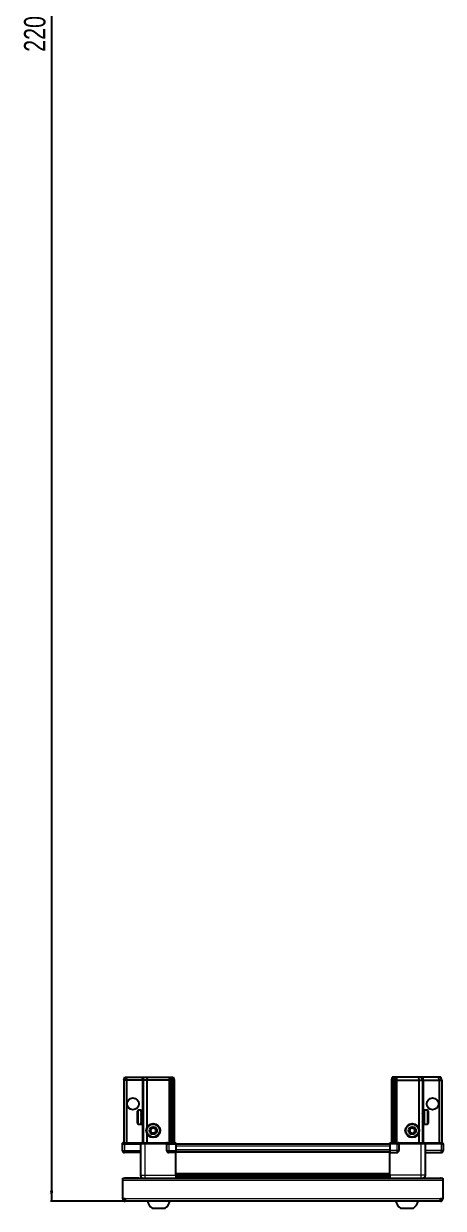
# Model space of a CAD drawing. Header units: millimetres. Extents: x 1770 to 5256, y -1676 to 1961.
# Drawn here: x 1858 to 2250, y -1676 to -569 of the extents above; entities that cross this region are included whole.
import ezdxf

# ---------------------------------------------------------------- set-up
doc = ezdxf.new("R2010")
doc.units = ezdxf.units.MM
doc.layers.add('FORMAT', color=7, linetype='Continuous')
doc.styles.add('SLDTEXTSTYLE0', font='TXT', dxfattribs={"width": 0.75})
doc.dimstyles.new('SLDDIMSTYLE0', dxfattribs={"dimtxt": 20, "dimasz": 10, "dimexe": 0, "dimexo": 0.0625, "dimgap": 5, "dimtad": 2, "dimdec": 1, "dimrnd": 1e-09, "dimzin": 12, "dimdsep": 46, "dimtxsty": 'SLDTEXTSTYLE0', "dimsah": 1, "dimcen": 0.09, "dimadec": 0, "dimazin": 3, "dimtfac": 1, "dimtofl": 0, "dimtmove": 0, "dimatfit": 3, "dimfxl": 0, "dimfrac": 2, "dimtolj": 1, "dimtzin": 12, "dimarcsym": 0})

# ---------------------------------------------------------------- blocks, each defined once
blk = doc.blocks.new('_D_9')
at = {"layer": 'FORMAT'}
for p, q in [((1975.8, 537.8), (1883.4, 537.8)), ((1884.4, 537.8), (1884.4, -1669.2)), ((1953, -1669.2), (1883.4, -1669.2))]:
    blk.add_line(p, q, dxfattribs=at)
for points in [[(1884.4, 537.8), (1882.9, 527.8), (1885.9, 527.8)], [(1884.4, -1669.2), (1885.9, -1659.2), (1882.9, -1659.2)]]:
    blk.add_solid(points, dxfattribs=at)
at = {"layer": 'FORMAT', "insert": (1858.6, -595.3), "char_height": 20, "attachment_point": 1, "rotation": 90, "style": 'SLDTEXTSTYLE0'}
blk.add_mtext('2207', dxfattribs=at)

msp = doc.modelspace()

# ---------------------------------------------------------------- linework, layer by layer
at = {"color": 7, "linetype": 'Continuous', "lineweight": 25}
for p, q in [((1951.9, -1556.22), (1952.7, -1553.22)), ((1954.4, -1556.22), (1951.9, -1556.22)), ((1951.9, -1556.22), (1951.9, -1614.52)), ((1952.7, -1553.22), (1954.55, -1553.22)), ((1954.4, -1556.22), (1954.55, -1553.22)), ((1968.9, -1556.22), (1954.4, -1556.22)), ((1954.4, -1556.22), (1954.4, -1614.52)), ((1954.55, -1553.22), (1968.9, -1553.22)), ((1968.9, -1553.22), (1970.7, -1553.22)), ((1969.9, -1556.22), (1968.9, -1556.22)), ((1969.9, -1556.22), (1970.7, -1553.22)), ((1973.4, -1556.22), (1969.9, -1556.22)), ((1969.9, -1556.22), (1969.9, -1614.52)), ((1970.7, -1553.22), (1973.73, -1553.22)), ((1973.73, -1553.22), (1973.4, -1556.22)), ((1993.9, -1556.22), (1973.4, -1556.22)), ((1973.4, -1556.22), (1973.4, -1600.72)), ((1973.73, -1553.22), (1993.9, -1553.22)), ((1993.9, -1553.22), (1995.7, -1553.22)), ((1994.9, -1556.22), (1993.9, -1556.22)), ((1995.7, -1553.22), (1994.9, -1556.22)), ((1995.9, -1556.22), (1994.9, -1556.22)), ((1994.9, -1556.22), (1994.9, -1614.52)), ((1995.7, -1553.22), (1996.44, -1553.22)), ((1996.44, -1553.22), (1995.9, -1556.22)), ((1997.4, -1556.22), (1995.9, -1556.22)), ((1995.9, -1556.22), (1995.9, -1614.52)), ((1996.44, -1553.22), (1996.94, -1553.22)), ((1996.94, -1553.22), (1997.4, -1556.22)), ((1996.94, -1553.22), (1998.09, -1553.22)), ((1998.9, -1556.22), (1997.4, -1556.22)), ((1997.4, -1556.22), (1997.4, -1614.52)), ((1998.09, -1553.22), (1998.9, -1556.22)), ((1998.9, -1556.22), (1998.9, -1614.52)), ((2202.7, -1553.22), (2201.9, -1556.22)), ((2201.9, -1556.22), (2203.4, -1556.22)), ((2201.9, -1556.22), (2201.9, -1614.52)), ((2203.85, -1553.22), (2202.7, -1553.22)), ((2203.85, -1553.22), (2203.4, -1556.22)), ((2203.4, -1556.22), (2204.9, -1556.22)), ((2203.4, -1556.22), (2203.4, -1614.52)), ((2204.35, -1553.22), (2203.85, -1553.22)), ((2204.35, -1553.22), (2204.9, -1556.22)), ((2205.09, -1553.22), (2204.35, -1553.22)), ((2204.9, -1556.22), (2205.9, -1556.22)), ((2204.9, -1556.22), (2204.9, -1614.52)), ((2205.09, -1553.22), (2205.9, -1556.22)), ((2206.9, -1553.22), (2205.09, -1553.22)), ((2205.9, -1556.22), (2205.9, -1614.52)), ((2205.9, -1556.22), (2206.9, -1556.22)), ((2227.06, -1553.22), (2206.9, -1553.22)), ((2206.9, -1556.22), (2227.4, -1556.22)), ((2227.06, -1553.22), (2227.4, -1556.22)), ((2230.09, -1553.22), (2227.06, -1553.22)), ((2227.4, -1556.22), (2227.4, -1600.72)), ((2227.4, -1556.22), (2230.9, -1556.22)), ((2230.9, -1556.22), (2230.09, -1553.22)), ((2231.9, -1553.22), (2230.09, -1553.22)), ((2230.9, -1556.22), (2230.9, -1614.52)), ((2230.9, -1556.22), (2231.9, -1556.22)), ((2246.24, -1553.22), (2231.9, -1553.22)), ((2231.9, -1556.22), (2246.4, -1556.22)), ((2246.4, -1556.22), (2246.24, -1553.22)), ((2248.09, -1553.22), (2246.24, -1553.22)), ((2246.4, -1556.22), (2246.4, -1614.52)), ((2246.4, -1556.22), (2248.9, -1556.22)), ((2248.9, -1556.22), (2248.09, -1553.22)), ((2248.9, -1556.22), (2248.9, -1614.52)), ((1964.7, -1596.42), (1964.7, -1585.02)), ((1967.9, -1584.22), (1965.5, -1584.22)), ((1967.9, -1584.22), (1967.9, -1584.23)), ((1967.9, -1584.23), (1968.4, -1584.23)), ((1967.9, -1584.41), (1968.4, -1584.41)), ((1967.9, -1584.41), (1967.9, -1584.63)), ((1967.9, -1584.63), (1968.4, -1584.63)), ((1967.9, -1585.21), (1968.4, -1585.21)), ((1967.9, -1585.21), (1967.9, -1585.63)), ((1967.9, -1585.63), (1968.4, -1585.63)), ((1967.9, -1586.54), (1968.4, -1586.54)), ((1967.9, -1586.54), (1967.9, -1587.13)), ((1967.9, -1587.13), (1968.4, -1587.13)), ((1967.9, -1588.28), (1968.4, -1588.28)), ((1967.9, -1588.28), (1967.9, -1588.98)), ((1967.9, -1588.98), (1968.4, -1588.98)), ((1967.9, -1590.27), (1968.4, -1590.27)), ((1967.9, -1590.27), (1967.9, -1591)), ((1967.9, -1590.41), (1968.4, -1590.41)), ((1967.9, -1590.91), (1968.4, -1590.91)), ((1967.9, -1591), (1968.4, -1591)), ((1967.9, -1592.29), (1968.4, -1592.29)), ((1967.9, -1592.29), (1967.9, -1593)), ((1967.9, -1593), (1968.4, -1593)), ((1968.4, -1584.41), (1968.4, -1584.23)), ((1968.4, -1584.63), (1968.4, -1584.41)), ((1968.4, -1585.21), (1968.4, -1584.63)), ((1968.4, -1585.63), (1968.4, -1585.21)), ((1968.4, -1586.54), (1968.4, -1585.63)), ((1968.5, -1586.32), (1968.4, -1586.32)), ((1968.4, -1587.13), (1968.4, -1586.54)), ((1968.4, -1588.28), (1968.4, -1587.13)), ((1968.4, -1588.98), (1968.4, -1588.28)), ((1968.4, -1590.27), (1968.4, -1588.98)), ((1968.4, -1590.41), (1968.4, -1590.27)), ((1968.4, -1591), (1968.4, -1590.91)), ((1968.4, -1592.29), (1968.4, -1591)), ((1968.4, -1593), (1968.4, -1592.29)), ((1968.4, -1594.16), (1968.4, -1593)), ((1968.5, -1595.12), (1968.5, -1586.32)), ((1969.38, -1587.41), (1968.9, -1586.72)), ((1968.9, -1594.72), (1968.9, -1586.72)), ((1969.86, -1586.72), (1969.38, -1587.41)), ((1969.38, -1594.03), (1969.38, -1587.41)), ((1969.9, -1586.72), (1969.86, -1586.72)), ((1969.86, -1594.72), (1969.86, -1586.72)), ((2230.93, -1586.72), (2230.9, -1586.72)), ((2231.41, -1587.41), (2230.93, -1586.72)), ((2230.93, -1586.72), (2230.93, -1594.72)), ((2231.9, -1586.72), (2231.41, -1587.41)), ((2231.41, -1587.41), (2231.41, -1594.03)), ((2231.9, -1586.72), (2231.9, -1594.72)), ((2232.4, -1586.32), (2232.3, -1586.32)), ((2232.3, -1586.32), (2232.3, -1595.12)), ((2235.3, -1584.22), (2232.4, -1584.22)), ((2232.9, -1584.22), (2232.4, -1584.22)), ((2232.4, -1584.22), (2232.4, -1584.27)), ((2232.4, -1584.27), (2232.4, -1584.55)), ((2232.9, -1584.27), (2232.4, -1584.27)), ((2232.9, -1584.55), (2232.4, -1584.55)), ((2232.4, -1584.55), (2232.4, -1584.83)), ((2232.9, -1584.83), (2232.4, -1584.83)), ((2232.4, -1584.83), (2232.4, -1585.49)), ((2232.9, -1585.49), (2232.4, -1585.49)), ((2232.4, -1585.49), (2232.4, -1585.96)), ((2232.4, -1585.96), (2232.4, -1586.94)), ((2232.9, -1585.96), (2232.4, -1585.96)), ((2232.9, -1586.94), (2232.4, -1586.94)), ((2232.4, -1586.94), (2232.4, -1587.56)), ((2232.4, -1587.56), (2232.4, -1588.76)), ((2232.9, -1587.56), (2232.4, -1587.56)), ((2232.9, -1588.76), (2232.4, -1588.76)), ((2232.4, -1588.76), (2232.4, -1589.39)), ((2232.9, -1589.39), (2232.4, -1589.39)), ((2232.4, -1589.47), (2232.4, -1590.77)), ((2232.9, -1589.47), (2232.4, -1589.47)), ((2232.9, -1590.77), (2232.4, -1590.77)), ((2232.9, -1591.25), (2232.4, -1591.25)), ((2232.4, -1591.25), (2232.4, -1591.51)), ((2232.4, -1591.51), (2232.4, -1592.78)), ((2232.9, -1591.51), (2232.4, -1591.51)), ((2232.9, -1592.78), (2232.4, -1592.78)), ((2232.4, -1592.78), (2232.4, -1593.46)), ((2232.4, -1593.46), (2232.4, -1594.58)), ((2232.9, -1593.46), (2232.4, -1593.46)), ((2232.9, -1584.27), (2232.9, -1584.22)), ((2232.9, -1584.83), (2232.9, -1584.55)), ((2232.9, -1585.96), (2232.9, -1585.49)), ((2232.9, -1587.56), (2232.9, -1586.94)), ((2232.9, -1589.47), (2232.9, -1588.76)), ((2232.9, -1591.51), (2232.9, -1590.77)), ((2232.9, -1593.46), (2232.9, -1592.78)), ((2236.1, -1585.02), (2236.1, -1596.42)), ((1965.5, -1597.22), (1967.9, -1597.22)), ((1967.9, -1594.16), (1968.4, -1594.16)), ((1967.9, -1594.16), (1967.9, -1594.77)), ((1967.9, -1594.77), (1968.4, -1594.77)), ((1967.9, -1595.7), (1968.4, -1595.7)), ((1967.9, -1595.7), (1967.9, -1596.14)), ((1967.9, -1596.14), (1968.4, -1596.14)), ((1967.9, -1596.75), (1968.4, -1596.75)), ((1967.9, -1596.75), (1967.9, -1596.98)), ((1967.9, -1596.98), (1968.4, -1596.98)), ((1967.9, -1597.2), (1968.4, -1597.2)), ((1967.9, -1597.2), (1967.9, -1597.22)), ((1967.9, -1597.21), (1968.4, -1597.21)), ((1968.4, -1594.77), (1968.4, -1594.16)), ((1968.4, -1595.7), (1968.4, -1594.77)), ((1968.4, -1595.12), (1968.5, -1595.12)), ((1968.4, -1596.14), (1968.4, -1595.7)), ((1968.4, -1596.75), (1968.4, -1596.14)), ((1968.4, -1596.98), (1968.4, -1596.75)), ((1968.4, -1597.2), (1968.4, -1596.98)), ((1968.4, -1597.21), (1968.4, -1597.2)), ((1968.9, -1594.72), (1969.38, -1594.03)), ((1969.38, -1594.03), (1969.86, -1594.72)), ((1969.86, -1594.72), (1969.9, -1594.72)), ((2230.9, -1594.72), (2230.93, -1594.72)), ((2230.93, -1594.72), (2231.41, -1594.03)), ((2231.41, -1594.03), (2231.9, -1594.72)), ((2232.3, -1595.12), (2232.4, -1595.12)), ((2232.9, -1594.58), (2232.4, -1594.58)), ((2232.4, -1594.58), (2232.4, -1595.15)), ((2232.4, -1595.15), (2232.4, -1596.01)), ((2232.9, -1595.15), (2232.4, -1595.15)), ((2232.9, -1596.01), (2232.4, -1596.01)), ((2232.4, -1596.01), (2232.4, -1596.4)), ((2232.4, -1596.4), (2232.4, -1596.92)), ((2232.9, -1596.4), (2232.4, -1596.4)), ((2232.9, -1596.92), (2232.4, -1596.92)), ((2232.4, -1596.92), (2232.4, -1597.1)), ((2232.4, -1597.1), (2232.4, -1597.22)), ((2232.9, -1597.1), (2232.4, -1597.1)), ((2232.4, -1597.22), (2235.3, -1597.22)), ((2232.9, -1595.15), (2232.9, -1594.58)), ((2232.9, -1596.4), (2232.9, -1596.01)), ((2232.9, -1597.1), (2232.9, -1596.92)), ((1950.9, -1614.52), (1950.4, -1615.39)), ((1950.4, -1615.72), (1950.4, -1615.39)), ((1950.4, -1615.72), (1952.4, -1615.72)), ((1950.4, -1615.72), (1950.4, -1621.72)), ((1952.4, -1614.52), (1950.9, -1614.52)), ((1952.4, -1614.52), (1967.2, -1614.52)), ((1967.2, -1615.72), (1952.4, -1615.72)), ((1952.4, -1615.72), (1967.2, -1615.72)), ((1967.2, -1614.52), (1967.4, -1614.52)), ((1967.4, -1615.72), (1967.2, -1615.72)), ((1967.4, -1615.72), (1967.4, -1614.52)), ((1967.4, -1614.52), (1971.4, -1614.52)), ((1971.4, -1615.72), (1967.4, -1615.72)), ((1967.4, -1615.72), (1967.4, -1644.72)), ((1971.4, -1614.52), (1991.7, -1614.52)), ((1991.7, -1615.72), (1971.4, -1615.72)), ((1973.4, -1605.72), (1973.4, -1614.52)), ((1991.7, -1614.52), (1991.9, -1614.52)), ((1991.9, -1615.72), (1991.7, -1615.72)), ((1991.9, -1615.72), (1991.9, -1614.52)), ((1992.57, -1614.52), (1991.9, -1614.52)), ((1991.9, -1615.72), (1993.9, -1615.72)), ((1991.9, -1615.72), (1991.9, -1621.72)), ((1992.57, -1614.52), (2000.4, -1614.52)), ((2000.4, -1615.39), (1993.9, -1615.39)), ((2000.4, -1615.72), (1993.9, -1615.72)), ((1993.9, -1615.72), (2000.4, -1615.72)), ((2000.4, -1614.52), (2000.4, -1615.39)), ((2000.4, -1615.39), (2000.4, -1615.39)), ((2000.4, -1615.72), (2000.4, -1615.39)), ((2000.4, -1615.72), (2000.4, -1615.72)), ((2000.4, -1615.72), (2000.4, -1621.72)), ((2200.4, -1615.87), (2000.4, -1615.87)), ((2200.4, -1615.39), (2200.4, -1614.52)), ((2200.4, -1614.52), (2208.22, -1614.52)), ((2206.9, -1615.39), (2200.4, -1615.39)), ((2200.4, -1615.72), (2200.4, -1615.39)), ((2206.9, -1615.72), (2200.4, -1615.72)), ((2200.4, -1615.72), (2200.4, -1621.72)), ((2206.9, -1615.72), (2208.9, -1615.72)), ((2208.9, -1615.72), (2206.9, -1615.72)), ((2208.9, -1614.52), (2208.22, -1614.52)), ((2208.9, -1615.72), (2208.9, -1614.52)), ((2208.9, -1614.52), (2209.1, -1614.52)), ((2209.1, -1615.72), (2208.9, -1615.72)), ((2208.9, -1615.72), (2208.9, -1621.72)), ((2209.1, -1614.52), (2229.4, -1614.52)), ((2229.4, -1615.72), (2209.1, -1615.72)), ((2227.4, -1605.72), (2227.4, -1614.52)), ((2229.4, -1614.52), (2233.4, -1614.52)), ((2233.4, -1615.72), (2229.4, -1615.72)), ((2233.4, -1615.72), (2233.4, -1614.52)), ((2233.4, -1614.52), (2233.6, -1614.52)), ((2233.6, -1615.72), (2233.4, -1615.72)), ((2233.4, -1615.72), (2233.4, -1644.72)), ((2233.6, -1614.52), (2248.4, -1614.52)), ((2248.4, -1615.72), (2233.6, -1615.72)), ((2249.9, -1614.52), (2248.4, -1614.52)), ((2248.4, -1615.72), (2250.4, -1615.72)), ((2250.4, -1615.39), (2249.9, -1614.52)), ((2250.4, -1615.39), (2249.9, -1614.52)), ((2250.4, -1615.72), (2250.4, -1615.39)), ((2250.4, -1615.72), (2250.4, -1615.39)), ((2250.4, -1615.72), (2250.4, -1615.72)), ((2250.4, -1615.72), (2250.4, -1621.72)), ((1967.4, -1623.72), (1952.4, -1623.72)), ((2000.4, -1623.72), (1993.9, -1623.72)), ((2000.4, -1621.72), (2000.4, -1623.72)), ((2200.4, -1623.07), (2000.4, -1623.07)), ((2000.4, -1644.72), (2000.4, -1623.72)), ((2200.4, -1621.72), (2200.4, -1623.72)), ((2200.4, -1623.72), (2206.9, -1623.72)), ((2200.4, -1644.72), (2200.4, -1623.72)), ((2233.4, -1623.72), (2248.4, -1623.72)), ((1950.9, -1649.82), (1950.9, -1647.72)), ((1950.9, -1647.72), (2249.9, -1647.72)), ((1965.9, -1647.62), (1953, -1647.62)), ((1965.9, -1647.62), (1965.9, -1647.72)), ((2000.4, -1645.74), (2200.4, -1645.74)), ((2000.4, -1645.78), (2200.4, -1645.78)), ((2024.27, -1647.57), (2000.4, -1647.57)), ((2018.9, -1647.72), (2018.9, -1647.57)), ((2018.93, -1647.72), (2018.93, -1647.57)), ((2019.2, -1647.72), (2019.2, -1647.57)), ((2019.47, -1647.72), (2019.47, -1647.57)), ((2020.12, -1647.72), (2020.12, -1647.57)), ((2020.58, -1647.72), (2020.58, -1647.57)), ((2021.55, -1647.72), (2021.55, -1647.57)), ((2022.17, -1647.72), (2022.17, -1647.57)), ((2023.35, -1647.72), (2023.35, -1647.57)), ((2024.01, -1647.72), (2024.01, -1647.57)), ((2024.07, -1647.72), (2024.07, -1647.57)), ((2025.36, -1647.57), (2024.27, -1647.57)), ((2026.09, -1647.57), (2025.36, -1647.57)), ((2025.36, -1647.72), (2025.36, -1647.57)), ((2025.36, -1647.57), (2025.36, -1647.57)), ((2025.37, -1647.72), (2025.37, -1647.57)), ((2025.87, -1647.72), (2025.87, -1647.57)), ((2026.1, -1647.57), (2026.09, -1647.57)), ((2026.1, -1647.72), (2026.1, -1647.57)), ((2026.52, -1647.57), (2026.1, -1647.57)), ((2174.27, -1647.57), (2026.52, -1647.57)), ((2027.37, -1647.72), (2027.37, -1647.57)), ((2028.06, -1647.72), (2028.06, -1647.57)), ((2029.19, -1647.72), (2029.19, -1647.57)), ((2029.76, -1647.72), (2029.76, -1647.57)), ((2030.63, -1647.72), (2030.63, -1647.57)), ((2031.04, -1647.72), (2031.04, -1647.57)), ((2031.57, -1647.72), (2031.57, -1647.57)), ((2031.76, -1647.72), (2031.76, -1647.57)), ((2031.9, -1647.72), (2031.9, -1647.57)), ((2168.9, -1647.72), (2168.9, -1647.57)), ((2169.07, -1647.72), (2169.07, -1647.57)), ((2169.28, -1647.72), (2169.28, -1647.57)), ((2169.84, -1647.72), (2169.84, -1647.57)), ((2170.26, -1647.72), (2170.26, -1647.57)), ((2171.15, -1647.72), (2171.15, -1647.57)), ((2171.74, -1647.72), (2171.74, -1647.57)), ((2172.88, -1647.72), (2172.88, -1647.57)), ((2173.58, -1647.72), (2173.58, -1647.57)), ((2174.86, -1647.57), (2174.27, -1647.57)), ((2174.86, -1647.72), (2174.86, -1647.57)), ((2174.87, -1647.57), (2174.86, -1647.57)), ((2175.6, -1647.57), (2174.87, -1647.57)), ((2175.03, -1647.72), (2175.03, -1647.57)), ((2175.53, -1647.72), (2175.53, -1647.57)), ((2175.6, -1647.72), (2175.6, -1647.57)), ((2176.62, -1647.57), (2175.6, -1647.57)), ((2175.6, -1647.57), (2175.6, -1647.57)), ((2200.4, -1647.57), (2176.52, -1647.57)), ((2176.89, -1647.72), (2176.89, -1647.57)), ((2177.6, -1647.72), (2177.6, -1647.57)), ((2178.77, -1647.72), (2178.77, -1647.57)), ((2179.38, -1647.72), (2179.38, -1647.57)), ((2180.32, -1647.72), (2180.32, -1647.57)), ((2180.77, -1647.72), (2180.77, -1647.57)), ((2181.39, -1647.72), (2181.39, -1647.57)), ((2181.64, -1647.72), (2181.64, -1647.57)), ((2181.87, -1647.72), (2181.87, -1647.57)), ((2181.89, -1647.72), (2181.89, -1647.57)), ((2200.55, -1647.72), (2200.55, -1644.72)), ((2234.9, -1647.62), (2247.8, -1647.62)), ((2234.9, -1647.62), (2234.9, -1647.72)), ((2249.9, -1647.72), (2249.9, -1649.82)), ((1950.9, -1667.12), (1950.9, -1649.82)), ((2249.9, -1649.82), (2249.9, -1667.12)), ((1953, -1667.12), (1950.9, -1667.12)), ((1953, -1667.12), (1953, -1669.22)), ((2247.8, -1669.22), (1953, -1669.22)), ((2249.9, -1667.12), (2247.8, -1667.12)), ((2247.8, -1669.22), (2247.8, -1667.12)), ((1978.4, -1675.82), (1990.4, -1675.82)), ((2210.4, -1675.82), (2222.4, -1675.82))]:
    msp.add_line(p, q, dxfattribs=at)
at = {"color": 8, "linetype": 'Continuous', "lineweight": 18}
for p, q in [((1968.9, -1556.22), (1968.9, -1553.22)), ((1968.9, -1556.22), (1968.9, -1586.72)), ((1993.9, -1553.22), (1993.9, -1556.22)), ((1993.9, -1556.22), (1993.9, -1614.52)), ((2206.9, -1553.22), (2206.9, -1556.22)), ((2206.9, -1556.22), (2206.9, -1614.52)), ((2231.9, -1556.22), (2231.9, -1553.22)), ((2231.9, -1556.22), (2231.9, -1586.72)), ((1965.5, -1597.22), (1965.5, -1584.22)), ((2235.3, -1584.22), (2235.3, -1597.22)), ((1968.9, -1594.72), (1968.9, -1614.52)), ((2231.9, -1594.72), (2231.9, -1614.52)), ((1952.4, -1615.72), (1952.4, -1614.52)), ((1952.4, -1615.72), (1952.4, -1621.72)), ((1967.2, -1615.72), (1967.2, -1614.52)), ((1971.4, -1615.72), (1971.4, -1614.52)), ((1971.4, -1615.72), (1971.4, -1644.72)), ((1991.7, -1615.72), (1991.7, -1614.52)), ((1993.9, -1615.72), (1993.9, -1615.39)), ((1993.9, -1615.72), (1993.9, -1621.72)), ((2000.4, -1615.72), (2000.4, -1615.39)), ((2206.9, -1615.72), (2206.9, -1615.39)), ((2206.9, -1615.72), (2206.9, -1621.72)), ((2209.1, -1614.52), (2209.1, -1615.72)), ((2229.4, -1615.72), (2229.4, -1614.52)), ((2229.4, -1615.72), (2229.4, -1644.72)), ((2233.6, -1614.52), (2233.6, -1615.72)), ((2248.4, -1615.72), (2248.4, -1614.52)), ((2248.4, -1615.72), (2248.4, -1621.72)), ((1950.4, -1621.72), (1952.4, -1621.72)), ((1952.4, -1621.72), (1967.4, -1621.72)), ((1952.4, -1623.72), (1952.4, -1621.72)), ((1991.9, -1621.72), (1993.9, -1621.72)), ((1993.9, -1621.72), (2000.4, -1621.72)), ((1993.9, -1621.72), (1993.9, -1623.72)), ((2200.4, -1617.87), (2000.4, -1617.87)), ((2200.4, -1621.07), (2000.4, -1621.07)), ((2200.4, -1623.72), (2000.4, -1623.72)), ((2206.9, -1621.72), (2200.4, -1621.72)), ((2208.9, -1621.72), (2206.9, -1621.72)), ((2206.9, -1621.72), (2206.9, -1623.72)), ((2248.4, -1621.72), (2233.4, -1621.72)), ((2250.4, -1621.72), (2248.4, -1621.72)), ((2248.4, -1623.72), (2248.4, -1621.72)), ((1953, -1647.72), (1953, -1647.62)), ((1971.4, -1644.72), (2000.4, -1644.72)), ((2000.4, -1643.12), (2200.4, -1643.12)), ((2200.4, -1644.54), (2000.4, -1644.54)), ((2000.4, -1646.98), (2200.4, -1646.98)), ((2229.4, -1644.72), (2200.4, -1644.72)), ((2247.8, -1647.72), (2247.8, -1647.62)), ((2249.9, -1649.82), (1950.9, -1649.82)), ((2247.8, -1667.12), (1953, -1667.12))]:
    msp.add_line(p, q, dxfattribs=at)
at = {"color": 7, "linetype": 'Continuous', "lineweight": 25, "flags": 128}
for points in [[(1953, -1647.62), (1952.59, -1647.66), (1952.36, -1647.72)], [(2248.44, -1647.72), (2248.21, -1647.66), (2247.8, -1647.62)]]:
    msp.add_lwpolyline(points, dxfattribs=at)
at = {"color": 7, "linetype": 'Continuous', "lineweight": 25}
for centre, radius in [((1960.4, -1578.22), 5.5), ((2240.4, -1578.22), 5.5), ((1979.4, -1603.22), 6.5), ((1979.4, -1603.22), 3.46), ((2221.4, -1603.22), 6.5), ((2221.4, -1603.22), 3.46)]:
    msp.add_circle(centre, radius, dxfattribs=at)
at = {"color": 8, "linetype": 'Continuous', "lineweight": 18}
for centre in [(1979.4, -1603.22), (2221.4, -1603.22)]:
    msp.add_circle(centre, 5.7, dxfattribs=at)
at = {"color": 7, "linetype": 'Continuous', "lineweight": 25}
for centre, radius, start, end in [((1965.5, -1585.02), 0.8, 90, 180), ((1968.9, -1586.32), 0.4, 180, 270), ((2231.9, -1586.32), 0.4, 270, 360), ((2235.3, -1585.02), 0.8, 360, 90), ((1965.5, -1596.42), 0.8, 180, 270), ((1968.9, -1595.12), 0.4, 90, 180), ((1979.4, -1603.22), 2.5, 147.37605, 207.37605), ((1979.4, -1603.22), 2.5, 207.37605, 267.37605), ((1979.4, -1603.22), 2.5, 87.37605, 147.37605), ((1979.4, -1603.22), 2.5, 267.37605, 327.37605), ((1979.4, -1603.22), 2.5, 27.37605, 87.37605), ((1979.4, -1603.22), 2.5, 327.37605, 27.37605), ((2221.4, -1603.22), 2.5, 134.67671, 194.67671), ((2221.4, -1603.22), 2.5, 194.67671, 254.67671), ((2221.4, -1603.22), 2.5, 74.67671, 134.67671), ((2221.4, -1603.22), 2.5, 14.67671, 74.67671), ((2221.4, -1603.22), 2.5, 314.67671, 14.67671), ((2231.9, -1595.12), 0.4, 0, 90), ((2235.3, -1596.42), 0.8, 270, 0), ((2221.4, -1603.22), 2.5, 254.67671, 314.67671), ((1952.4, -1621.72), 2, 180, 270), ((1993.9, -1621.72), 2, 180, 270), ((2206.9, -1621.72), 2, 270, 0), ((2248.4, -1621.72), 2, 270, 0), ((1953, -1667.12), 2.1, 180, 270), ((1953, -1667.12), 0.6, 180, 270), ((1985.42, -1666.2), 11.91, 194.70035, 233.8734), ((1983.37, -1666.2), 11.91, 306.1266, 345.29965), ((2217.42, -1666.2), 11.91, 194.70035, 233.8734), ((2215.37, -1666.2), 11.91, 306.1266, 345.29965), ((2247.8, -1667.12), 0.6, 270, 0), ((2247.8, -1667.12), 2.1, 270, 0)]:
    msp.add_arc(centre, radius, start, end, dxfattribs=at)
for centre, start_param, end_param in [((1993.9, -1611.92), 2.4188584, 3.1415927), ((2206.9, -1611.92), 3.1415927, 3.8643269)]:
    msp.add_ellipse(centre, major_axis=(0, 3.46), ratio=0.5773503, start_param=start_param, end_param=end_param, dxfattribs=at)
for points, knots in [([(1976.51, -1603.09), (1976.79, -1602.65), (1977.31, -1601.84), (1977.83, -1601.03), (1978.07, -1600.66)], [0, 0, 0, 0, 0.5346859, 1, 1, 1, 1]), ([(1977.84, -1605.65), (1977.78, -1605.54), (1977.51, -1605.01), (1977.05, -1604.12), (1976.67, -1603.39), (1976.51, -1603.09)], [0, 0, 0, 0, 0.13312467, 0.63709944, 1, 1, 1, 1]), ([(1978.07, -1600.66), (1978.58, -1600.68), (1979.55, -1600.72), (1980.51, -1600.77), (1980.95, -1600.79)], [0, 0, 0, 0, 0.5346859, 1, 1, 1, 1]), ([(1982.28, -1603.35), (1982, -1603.79), (1981.48, -1604.6), (1980.96, -1605.41), (1980.72, -1605.78)], [0, 0, 0, 0, 0.5346859, 1, 1, 1, 1]), ([(1980.95, -1600.79), (1981.11, -1601.09), (1981.49, -1601.83), (1981.95, -1602.71), (1982.22, -1603.24), (1982.28, -1603.35)], [0, 0, 0, 0, 0.3629006, 0.8668753, 1, 1, 1, 1]), ([(2218.61, -1602.46), (2218.98, -1602.09), (2219.66, -1601.42), (2220.35, -1600.74), (2220.66, -1600.43)], [0, 0, 0, 0, 0.5346859, 1, 1, 1, 1]), ([(2219.34, -1605.25), (2219.26, -1604.92), (2219.05, -1604.12), (2218.79, -1603.16), (2218.64, -1602.58), (2218.61, -1602.46)], [0, 0, 0, 0, 0.3629006, 0.8668753, 1, 1, 1, 1]), ([(2220.66, -1600.43), (2221.16, -1600.56), (2222.09, -1600.82), (2223.02, -1601.07), (2223.45, -1601.19)], [0, 0, 0, 0, 0.5346859, 1, 1, 1, 1]), ([(2224.18, -1603.98), (2223.81, -1604.34), (2223.13, -1605.02), (2222.44, -1605.7), (2222.13, -1606.01)], [0, 0, 0, 0, 0.5346859, 1, 1, 1, 1]), ([(2223.45, -1601.19), (2223.48, -1601.31), (2223.63, -1601.89), (2223.88, -1602.85), (2224.09, -1603.65), (2224.18, -1603.98)], [0, 0, 0, 0, 0.1331247, 0.6370994, 1, 1, 1, 1]), ([(1980.72, -1605.78), (1980.21, -1605.76), (1979.24, -1605.72), (1978.29, -1605.67), (1977.84, -1605.65)], [0, 0, 0, 0, 0.5346859, 1, 1, 1, 1]), ([(2222.13, -1606.01), (2221.63, -1605.88), (2220.7, -1605.62), (2219.77, -1605.37), (2219.34, -1605.25)], [0, 0, 0, 0, 0.5346859, 1, 1, 1, 1]), ([(1967.4, -1644.72), (1967.44, -1645.16), (1967.51, -1645.84), (1967.95, -1646.65), (1968.41, -1647.21), (1968.81, -1647.57), (1969.07, -1647.7), (1969.12, -1647.72)], [0, 0, 0, 0, 0.36301846, 0.55843766, 0.75800394, 0.95757021, 1, 1, 1, 1]), ([(2000.4, -1644.72), (2000.4, -1645.12), (2000.4, -1645.91), (2000.4, -1646.92), (2000.4, -1647.55), (2000.4, -1647.71), (2000.4, -1647.72)], [0, 0, 0, 0, 0.32552014, 0.65104028, 0.97656042, 1, 1, 1, 1]), ([(2200.4, -1644.72), (2200.4, -1645.12), (2200.4, -1645.91), (2200.4, -1646.92), (2200.4, -1647.55), (2200.4, -1647.71), (2200.4, -1647.72)], [0, 0, 0, 0, 0.3255201, 0.6510403, 0.9765604, 1, 1, 1, 1]), ([(2233.4, -1644.72), (2233.35, -1645.16), (2233.28, -1645.84), (2232.84, -1646.65), (2232.39, -1647.21), (2231.98, -1647.57), (2231.72, -1647.7), (2231.67, -1647.72)], [0, 0, 0, 0, 0.3630185, 0.5584377, 0.7580039, 0.9575702, 1, 1, 1, 1])]:
    msp.add_open_spline(points, degree=3, knots=knots, dxfattribs=at)
at = {"color": 8, "linetype": 'Continuous', "lineweight": 18}
for points in [[(1967.4, -1644.72), (1967.46, -1644.72), (1967.58, -1644.72), (1968.5, -1644.72), (1969.82, -1644.72), (1970.87, -1644.72), (1971.4, -1644.72)], [(2233.4, -1644.72), (2233.34, -1644.72), (2233.22, -1644.72), (2232.29, -1644.72), (2230.97, -1644.72), (2229.92, -1644.72), (2229.4, -1644.72)]]:
    msp.add_open_spline(points, degree=3, dxfattribs=at)
for points, knots in [([(1971.4, -1644.72), (1971.4, -1645.16), (1971.4, -1645.84), (1971.4, -1646.65), (1971.4, -1647.21), (1971.4, -1647.57), (1971.4, -1647.7), (1971.4, -1647.72)], [0, 0, 0, 0, 0.3630185, 0.5584377, 0.7580039, 0.9575702, 1, 1, 1, 1]), ([(2229.4, -1644.72), (2229.4, -1645.16), (2229.4, -1645.84), (2229.4, -1646.65), (2229.4, -1647.21), (2229.4, -1647.57), (2229.4, -1647.7), (2229.4, -1647.72)], [0, 0, 0, 0, 0.36301846, 0.55843766, 0.75800394, 0.95757021, 1, 1, 1, 1])]:
    msp.add_open_spline(points, degree=3, knots=knots, dxfattribs=at)

# ---------------------------------------------------------------- dimensions: what is measured, and where the dimension line sits
at = {"layer": 'FORMAT'}
dim = msp.add_linear_dim(base=(1884.4, -1669.22), p1=(1975.76, 537.78), p2=(1953, -1669.22), angle=90, dimstyle='SLDDIMSTYLE0', dxfattribs=at)
dim.commit()
dim.dimension.update_dxf_attribs({"geometry": '_D_9', "text_midpoint": (1884.4, -565.72), "dimtype": 160})

doc.saveas('drawing.dxf')
